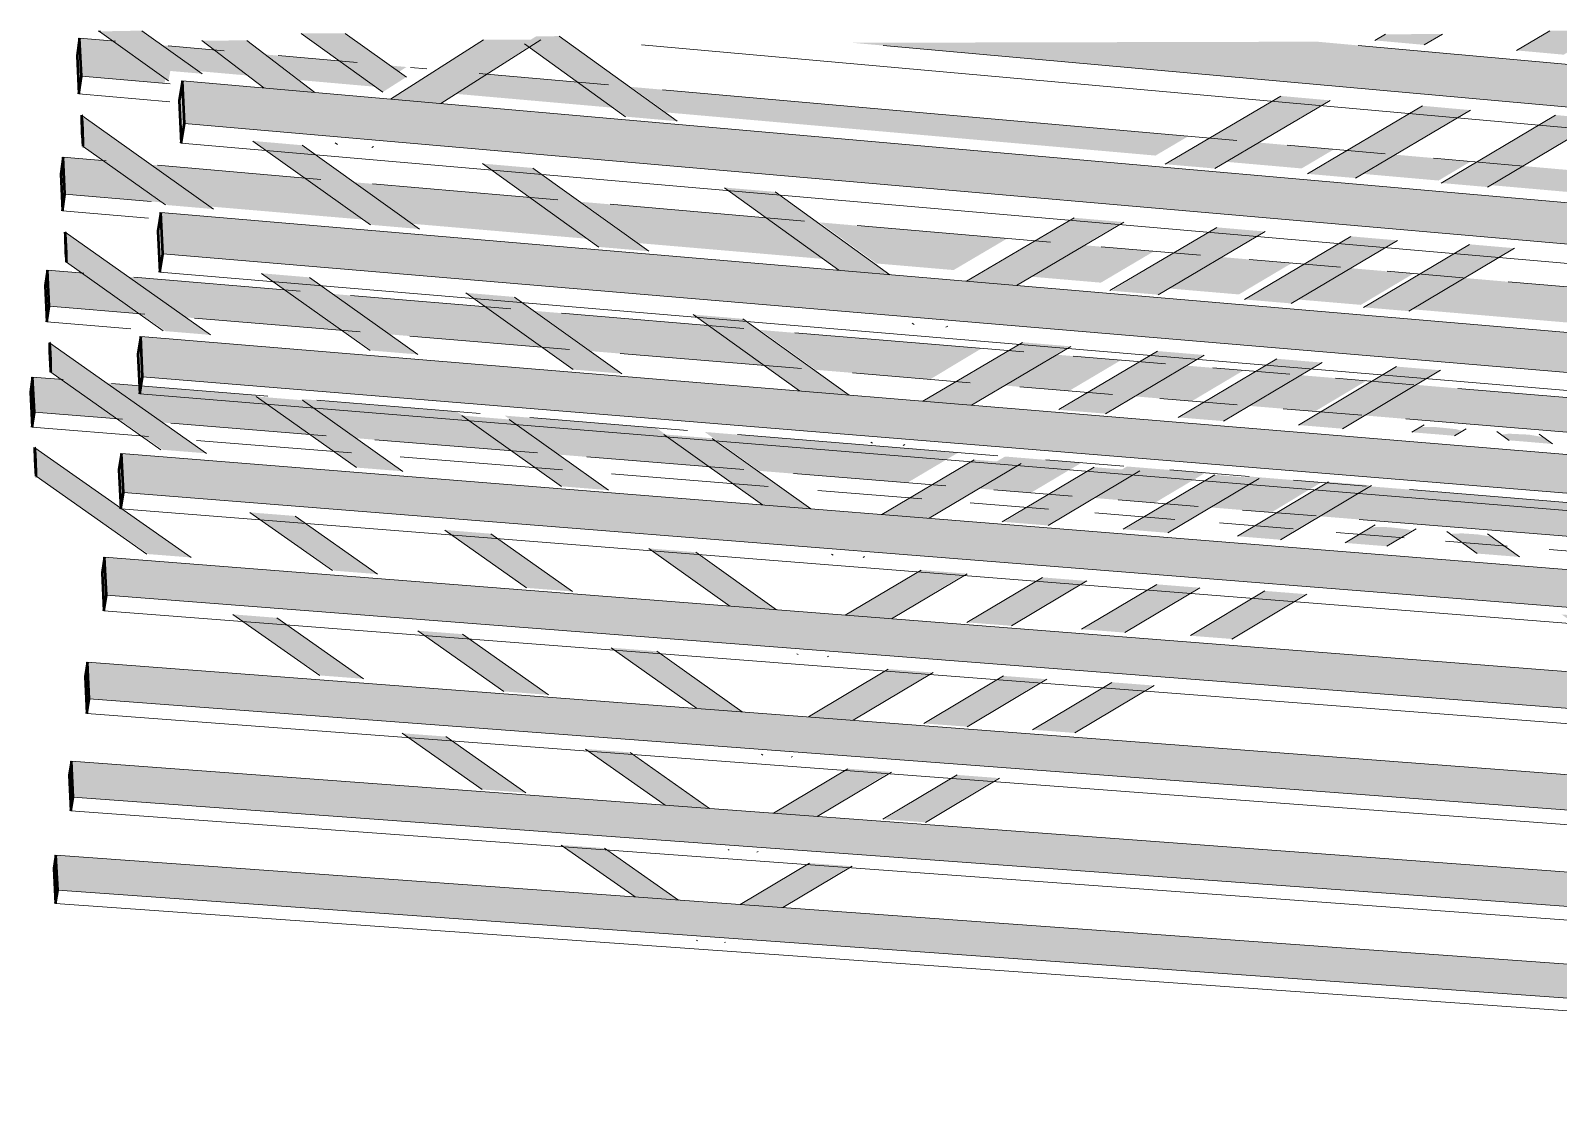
# Model space of a CAD drawing. Header units: inches. Extents: x -4126 to 2305, y -1116 to 12338.
# Drawn here: x 1846.6211 to 1846.7175, y -788.1715 to -788.1034 of the extents above; entities that cross this region are included whole.
import ezdxf

# ---------------------------------------------------------------- set-up
doc = ezdxf.new("R2010")
doc.units = ezdxf.units.IN
doc.header["$MEASUREMENT"] = 0
doc.layers.add('S-BEAM', color=12, linetype='Continuous', lineweight=9)

msp = doc.modelspace()

# ---------------------------------------------------------------- hatches: boundary and pattern name
at = {"layer": 'S-BEAM'}
h = msp.add_hatch(color=256, dxfattribs=at)
h.paths.add_polyline_path([(1846.670348, -788.133553), (1846.664041, -788.129107), (1846.661118, -788.128867), (1846.667352, -788.133312), (1846.670345, -788.133553)], flags=0)
h.paths.add_polyline_path([(1846.658424, -788.12503), (1846.651587, -788.120186), (1846.648607, -788.119934), (1846.655429, -788.124782), (1846.658408, -788.125029)], flags=0)
h.paths.add_polyline_path([(1846.645653, -788.115902), (1846.638198, -788.110611), (1846.635181, -788.110347), (1846.642659, -788.115646), (1846.645624, -788.1159)], flags=0)
h.paths.add_polyline_path([(1846.629837, -788.106531), (1846.629947, -788.105929), (1846.631943, -788.106102), (1846.628092, -788.103383), (1846.625494, -788.103431), (1846.629752, -788.106471)], flags=0)
h = msp.add_hatch(color=256, dxfattribs=at)
h.paths.add_polyline_path([(1846.680489, -788.127019), (1846.68668, -788.123304), (1846.68372, -788.123054), (1846.677444, -788.126768), (1846.680398, -788.127013)], flags=0)
h.paths.add_polyline_path([(1846.692269, -788.120048), (1846.698952, -788.116057), (1846.695991, -788.1158), (1846.689323, -788.119799), (1846.692202, -788.120043)], flags=0)
h.paths.add_polyline_path([(1846.704709, -788.112687), (1846.71193, -788.108395), (1846.708967, -788.108128), (1846.701759, -788.112428), (1846.704666, -788.112684)], flags=0)
h.paths.add_polyline_path([(1846.717867, -788.104901), (1846.720427, -788.103377), (1846.71699, -788.103385), (1846.714912, -788.104633), (1846.717849, -788.1049)], flags=0)
for points in [[(1846.624177, -788.107366), (1846.624333, -788.106253), (1846.624212, -788.103883), (1846.624061, -788.104971)], [(1846.639047, -788.107277), (1846.634705, -788.103992), (1846.631984, -788.104026), (1846.63591, -788.107), (1846.639036, -788.107276)], [(1846.646988, -788.107974), (1846.653248, -788.103948), (1846.649708, -788.103957), (1846.643847, -788.107699), (1846.646888, -788.107967)], [(1846.629834, -788.106545), (1846.629837, -788.106531), (1846.629751, -788.106486)], [(1846.630636, -788.110482), (1846.63084, -788.109249), (1846.630672, -788.106796), (1846.630508, -788.107801), (1846.630635, -788.110455)], [(1846.643351, -788.107258), (1846.643365, -788.10725), (1846.643114, -788.107088)], [(1846.624384, -788.110075), (1846.624417, -788.109549), (1846.624364, -788.109673), (1846.624374, -788.109892)], [(1846.623144, -788.114761), (1846.623291, -788.113707), (1846.623177, -788.111371), (1846.623031, -788.112432)], [(1846.629287, -788.118638), (1846.629467, -788.117235), (1846.629353, -788.114878), (1846.629163, -788.116041), (1846.629287, -788.118632)], [(1846.622164, -788.121765), (1846.622304, -788.120767), (1846.622193, -788.118492), (1846.622054, -788.119499), (1846.622162, -788.121706)], [(1846.837216, -788.142352), (1846.837148, -788.139995), (1846.628077, -788.122694), (1846.628198, -788.125225), (1846.833674, -788.142062)], [(1846.628018, -788.126316), (1846.628185, -788.12495), (1846.628047, -788.122873), (1846.627905, -788.123973), (1846.628004, -788.126032)], [(1846.621236, -788.12841), (1846.621368, -788.127462), (1846.62126, -788.125247), (1846.621128, -788.126204), (1846.62123, -788.128293)], [(1846.626821, -788.133557), (1846.626991, -788.132527), (1846.62683, -788.13033), (1846.62671, -788.131274), (1846.62682, -788.133549)], [(1846.830495, -788.148719), (1846.830428, -788.146426), (1846.626872, -788.13007), (1846.626991, -788.132527), (1846.828491, -788.148559)], [(1846.625756, -788.139994), (1846.625918, -788.139017), (1846.625789, -788.136709), (1846.625641, -788.137613)], [(1846.824501, -788.154398), (1846.824434, -788.152163), (1846.625802, -788.136626), (1846.625918, -788.139017), (1846.819718, -788.154027)], [(1846.624683, -788.146485), (1846.624836, -788.14556), (1846.624715, -788.143289), (1846.624571, -788.14417)], [(1846.818436, -788.160144), (1846.818369, -788.157967), (1846.624723, -788.143236), (1846.624836, -788.14556), (1846.810937, -788.159579)], [(1846.623666, -788.152635), (1846.623811, -788.151759), (1846.623697, -788.149523), (1846.623557, -788.150383)], [(1846.812671, -788.165605), (1846.812605, -788.163483), (1846.623701, -788.149497), (1846.623811, -788.151759), (1846.810808, -788.165468)], [(1846.622701, -788.158471), (1846.622839, -788.157638), (1846.622731, -788.155438), (1846.622595, -788.156277)], [(1846.807186, -788.170802), (1846.80712, -788.168732), (1846.622732, -788.155436), (1846.622839, -788.157638), (1846.802031, -788.170434)]]:
    msp.add_hatch(color=256, dxfattribs=at).paths.add_polyline_path(points, flags=0)
h = msp.add_hatch(color=256, dxfattribs=at)
h.paths.add_polyline_path([(1846.823581, -788.123772), (1846.823513, -788.121524), (1846.822287, -788.121416), (1846.822355, -788.123664), (1846.823101, -788.12373)], flags=0)
h.paths.add_polyline_path([(1846.820817, -788.123529), (1846.82073, -788.121277), (1846.813905, -788.120672), (1846.810694, -788.122639), (1846.820729, -788.123521)], flags=0)
h.paths.add_polyline_path([(1846.807973, -788.1224), (1846.81119, -788.120431), (1846.808777, -788.120217), (1846.805555, -788.122187), (1846.807122, -788.122325)], flags=0)
h.paths.add_polyline_path([(1846.804045, -788.121145), (1846.805972, -788.119968), (1846.803317, -788.119733), (1846.801386, -788.120911), (1846.802444, -788.121004)], flags=0)
h.paths.add_polyline_path([(1846.798481, -788.120655), (1846.800415, -788.119476), (1846.796247, -788.119106), (1846.796326, -788.12023), (1846.797235, -788.120311), (1846.797243, -788.120545), (1846.798123, -788.120623)], flags=0)
h.paths.add_polyline_path([(1846.79452, -788.120305), (1846.794583, -788.120213), (1846.794542, -788.118955), (1846.767706, -788.116575), (1846.769773, -788.118121), (1846.794445, -788.120298)], flags=0)
h.paths.add_polyline_path([(1846.766716, -788.117852), (1846.764645, -788.116303), (1846.752567, -788.115232), (1846.751588, -788.115877), (1846.752563, -788.116603), (1846.75924, -788.117192)], flags=0)
h.paths.add_polyline_path([(1846.74779, -788.116182), (1846.748621, -788.115635), (1846.74747, -788.11478), (1846.741369, -788.114239), (1846.743318, -788.115787), (1846.746677, -788.116084)], flags=0)
h.paths.add_polyline_path([(1846.740283, -788.115519), (1846.738329, -788.113969), (1846.734042, -788.113589), (1846.736159, -788.115156), (1846.737645, -788.115287)], flags=0)
h.paths.add_polyline_path([(1846.733223, -788.114897), (1846.731101, -788.113328), (1846.714912, -788.111892), (1846.712874, -788.113101), (1846.724691, -788.114144)], flags=0)
h.paths.add_polyline_path([(1846.709968, -788.112845), (1846.71201, -788.111635), (1846.706387, -788.111136), (1846.704338, -788.112348), (1846.708294, -788.112697)], flags=0)
h.paths.add_polyline_path([(1846.70133, -788.112082), (1846.703382, -788.110869), (1846.697289, -788.110329), (1846.695229, -788.111544), (1846.699073, -788.111883)], flags=0)
h.paths.add_polyline_path([(1846.69211, -788.111269), (1846.694174, -788.110053), (1846.659028, -788.106935), (1846.661261, -788.108547), (1846.69032, -788.111111)], flags=0)
h.paths.add_polyline_path([(1846.658012, -788.10826), (1846.655774, -788.106647), (1846.648005, -788.105958), (1846.64609, -788.10718), (1846.646135, -788.107212), (1846.655628, -788.10805)], flags=0)
h.paths.add_polyline_path([(1846.642892, -788.106926), (1846.642921, -788.106908), (1846.640692, -788.105309), (1846.635987, -788.104892), (1846.638131, -788.106506), (1846.642684, -788.106908)], flags=0)
h.paths.add_polyline_path([(1846.629593, -788.106716), (1846.629634, -788.106387), (1846.626342, -788.104036), (1846.624217, -788.103848), (1846.624333, -788.106253), (1846.629551, -788.106712)], flags=0)
h.paths.add_polyline_path([(1846.63487, -788.106218), (1846.632764, -788.104606), (1846.629463, -788.104313), (1846.631742, -788.105942), (1846.634056, -788.106146)], flags=0)
h.paths.add_polyline_path([(1846.644399, -788.105966), (1846.64485, -788.105678), (1846.643878, -788.105592)], flags=0)
h = msp.add_hatch(color=256, dxfattribs=at)
h.paths.add_polyline_path([(1846.672769, -788.126381), (1846.665995, -788.121565), (1846.662961, -788.121308), (1846.669687, -788.126125), (1846.672766, -788.126381)], flags=0)
h.paths.add_polyline_path([(1846.660131, -788.117306), (1846.652746, -788.112045), (1846.649675, -788.111777), (1846.657049, -788.117042), (1846.660116, -788.117305)], flags=0)
h.paths.add_polyline_path([(1846.643365, -788.10725), (1846.64483, -788.106318), (1846.640925, -788.103551), (1846.638214, -788.103555), (1846.643116, -788.107072)], flags=0)
h = msp.add_hatch(color=256, dxfattribs=at)
h.paths.add_polyline_path([(1846.675333, -788.11878), (1846.668021, -788.113551), (1846.664904, -788.113286), (1846.672159, -788.118508), (1846.675331, -788.11878)], flags=0)
h.paths.add_polyline_path([(1846.661915, -788.109097), (1846.654417, -788.103728), (1846.653016, -788.103751), (1846.652301, -788.1042), (1846.658742, -788.108817), (1846.6619, -788.109096)], flags=0)
h = msp.add_hatch(color=256, dxfattribs=at)
h.paths.add_polyline_path([(1846.811746, -788.116639), (1846.811664, -788.114021), (1846.804353, -788.113357), (1846.804436, -788.115981)], flags=0)
h.paths.add_polyline_path([(1846.801805, -788.115744), (1846.801718, -788.113117), (1846.7023, -788.104081), (1846.672989, -788.10415), (1846.801729, -788.115738)], flags=0)
h = msp.add_hatch(color=256, dxfattribs=at)
h.paths.add_polyline_path([(1846.683328, -788.119461), (1846.690018, -788.115459), (1846.686974, -788.115194), (1846.680194, -788.119195), (1846.683234, -788.119454)], flags=0)
h.paths.add_polyline_path([(1846.69583, -788.112083), (1846.703061, -788.107779), (1846.700015, -788.107505), (1846.692797, -788.111818), (1846.695761, -788.112078)], flags=0)
h.paths.add_polyline_path([(1846.709053, -788.10428), (1846.710155, -788.103602), (1846.706624, -788.103609), (1846.706016, -788.104005), (1846.709009, -788.104277)], flags=0)
h = msp.add_hatch(color=256, dxfattribs=at)
h.paths.add_polyline_path([(1846.805074, -788.124433), (1846.804993, -788.121895), (1846.797882, -788.121269), (1846.797964, -788.123814), (1846.803072, -788.124259)], flags=0)
h.paths.add_polyline_path([(1846.795406, -788.123591), (1846.79532, -788.121043), (1846.630711, -788.106556), (1846.63084, -788.109249), (1846.79533, -788.123584)], flags=0)
h = msp.add_hatch(color=256, dxfattribs=at)
h.paths.add_polyline_path([(1846.668193, -788.139932), (1846.662998, -788.136294), (1846.660153, -788.136067), (1846.665274, -788.139703), (1846.66819, -788.139932)], flags=0)
h.paths.add_polyline_path([(1846.65759, -788.132385), (1846.651254, -788.127918), (1846.648358, -788.12768), (1846.654672, -788.13215), (1846.657576, -788.132384)], flags=0)
h.paths.add_polyline_path([(1846.645555, -788.123818), (1846.638661, -788.118949), (1846.63573, -788.118701), (1846.642659, -788.123578), (1846.645527, -788.123816)], flags=0)
h.paths.add_polyline_path([(1846.632665, -788.114643), (1846.624363, -788.108766), (1846.624427, -788.109768), (1846.624495, -788.110712), (1846.629749, -788.114393), (1846.632623, -788.11464)], flags=0)
h = msp.add_hatch(color=256, dxfattribs=at)
h.paths.add_polyline_path([(1846.677811, -788.134152), (1846.683547, -788.130698), (1846.680667, -788.130463), (1846.67485, -788.133915), (1846.677724, -788.134146)], flags=0)
h.paths.add_polyline_path([(1846.68893, -788.127555), (1846.695116, -788.12385), (1846.692234, -788.123607), (1846.686066, -788.12732), (1846.688864, -788.127551)], flags=0)
h.paths.add_polyline_path([(1846.700655, -788.120599), (1846.707331, -788.116618), (1846.704447, -788.116367), (1846.697786, -788.120356), (1846.700612, -788.120596)], flags=0)
h.paths.add_polyline_path([(1846.713037, -788.113253), (1846.720248, -788.108972), (1846.717362, -788.108712), (1846.710164, -788.113001), (1846.713018, -788.113252)], flags=0)
h = msp.add_hatch(color=256, dxfattribs=at)
h.paths.add_polyline_path([(1846.817522, -788.130308), (1846.817455, -788.128126), (1846.816478, -788.128042), (1846.816545, -788.130225), (1846.817278, -788.130287)], flags=0)
h.paths.add_polyline_path([(1846.815043, -788.130096), (1846.814945, -788.127909), (1846.807903, -788.127302), (1846.804778, -788.129218), (1846.814944, -788.130088)], flags=0)
h.paths.add_polyline_path([(1846.802119, -788.128991), (1846.805249, -788.127073), (1846.80333, -788.126908), (1846.800196, -788.128827)], flags=0)
h.paths.add_polyline_path([(1846.797456, -788.128592), (1846.800596, -788.126672), (1846.798166, -788.126462), (1846.795022, -788.128384)], flags=0)
h.paths.add_polyline_path([(1846.792191, -788.128142), (1846.795341, -788.126219), (1846.792667, -788.125988), (1846.789512, -788.127913)], flags=0)
h.paths.add_polyline_path([(1846.786584, -788.127663), (1846.789745, -788.125736), (1846.778743, -788.124788), (1846.782068, -788.127277), (1846.785356, -788.127558)], flags=0)
h.paths.add_polyline_path([(1846.779037, -788.127017), (1846.775703, -788.124525), (1846.761638, -788.123312), (1846.765006, -788.125818), (1846.77897, -788.127012)], flags=0)
h.paths.add_polyline_path([(1846.762036, -788.125564), (1846.758661, -788.123055), (1846.745336, -788.121906), (1846.748744, -788.124427), (1846.759079, -788.125311)], flags=0)
h.paths.add_polyline_path([(1846.745833, -788.124178), (1846.742418, -788.121654), (1846.730701, -788.120643), (1846.734145, -788.123179), (1846.741794, -788.123833)], flags=0)
h.paths.add_polyline_path([(1846.731287, -788.122934), (1846.727837, -788.120396), (1846.711222, -788.118963), (1846.707905, -788.120935), (1846.728833, -788.122725)], flags=0)
h.paths.add_polyline_path([(1846.705068, -788.120692), (1846.70839, -788.118719), (1846.703633, -788.118309), (1846.700301, -788.120285), (1846.702915, -788.120508)], flags=0)
h.paths.add_polyline_path([(1846.697372, -788.120034), (1846.70071, -788.118056), (1846.695046, -788.117568), (1846.691697, -788.119549), (1846.694277, -788.11977)], flags=0)
h.paths.add_polyline_path([(1846.688664, -788.11929), (1846.69202, -788.117307), (1846.685883, -788.116778), (1846.682515, -788.118764), (1846.68564, -788.119031)], flags=0)
h.paths.add_polyline_path([(1846.679371, -788.118495), (1846.682745, -788.116507), (1846.67091, -788.115486), (1846.674502, -788.118079), (1846.678059, -788.118383)], flags=0)
h.paths.add_polyline_path([(1846.671283, -788.117804), (1846.667683, -788.115208), (1846.655881, -788.11419), (1846.659511, -788.116797), (1846.668368, -788.117554)], flags=0)
h.paths.add_polyline_path([(1846.65636, -788.116528), (1846.652721, -788.113917), (1846.641581, -788.112956), (1846.645247, -788.115577), (1846.655416, -788.116447)], flags=0)
h.paths.add_polyline_path([(1846.642161, -788.115313), (1846.638486, -788.11269), (1846.628763, -788.111851), (1846.632462, -788.114484), (1846.638149, -788.11497)], flags=0)
h.paths.add_polyline_path([(1846.629434, -788.114225), (1846.625727, -788.111589), (1846.623177, -788.111369), (1846.623291, -788.113707), (1846.628538, -788.114149)], flags=0)
h = msp.add_hatch(color=256, dxfattribs=at)
h.paths.add_polyline_path([(1846.844315, -788.135625), (1846.844247, -788.1332), (1846.837542, -788.132629), (1846.837611, -788.135059), (1846.843366, -788.135545)], flags=0)
h.paths.add_polyline_path([(1846.835196, -788.134855), (1846.835122, -788.132422), (1846.629354, -788.11487), (1846.629479, -788.11748), (1846.835136, -788.13485)], flags=0)
h = msp.add_hatch(color=256, dxfattribs=at)
h.paths.add_polyline_path([(1846.666017, -788.146368), (1846.660543, -788.142548), (1846.657776, -788.142333), (1846.663176, -788.146151), (1846.666015, -788.146368)], flags=0)
h.paths.add_polyline_path([(1846.655315, -788.138782), (1846.650099, -788.135128), (1846.647283, -788.134903), (1846.652475, -788.13856), (1846.6553, -788.138781)], flags=0)
h.paths.add_polyline_path([(1846.644612, -788.131196), (1846.638225, -788.126707), (1846.635377, -788.126473), (1846.641774, -788.130968), (1846.644586, -788.131194)], flags=0)
h.paths.add_polyline_path([(1846.632464, -788.122585), (1846.623322, -788.116137), (1846.623384, -788.117114), (1846.62345, -788.118027), (1846.629642, -788.122351), (1846.632423, -788.122582)], flags=0)
h = msp.add_hatch(color=256, dxfattribs=at)
h.paths.add_polyline_path([(1846.675429, -788.140497), (1846.680131, -788.137652), (1846.677322, -788.137428), (1846.672544, -788.140272), (1846.675345, -788.140491)], flags=0)
h.paths.add_polyline_path([(1846.685324, -788.134614), (1846.691058, -788.131168), (1846.688246, -788.130938), (1846.682533, -788.134391), (1846.685259, -788.134609)], flags=0)
h.paths.add_polyline_path([(1846.696397, -788.12803), (1846.702578, -788.124332), (1846.699765, -788.124095), (1846.693601, -788.127799), (1846.696353, -788.128026)], flags=0)
h.paths.add_polyline_path([(1846.708073, -788.121087), (1846.714743, -788.117115), (1846.711927, -788.11687), (1846.705272, -788.120848), (1846.708052, -788.121085)], flags=0)
h = msp.add_hatch(color=256, dxfattribs=at)
h.paths.add_polyline_path([(1846.811765, -788.136533), (1846.811699, -788.134399), (1846.810596, -788.134307), (1846.810663, -788.136441), (1846.811394, -788.136502)], flags=0)
h.paths.add_polyline_path([(1846.809198, -788.136319), (1846.8091, -788.134181), (1846.80248, -788.133626), (1846.799419, -788.135505), (1846.809099, -788.136311)], flags=0)
h.paths.add_polyline_path([(1846.796824, -788.135289), (1846.79989, -788.133408), (1846.797844, -788.133243), (1846.794784, -788.13512)], flags=0)
h.paths.add_polyline_path([(1846.792107, -788.134897), (1846.795182, -788.133013), (1846.79325, -788.132851), (1846.790171, -788.134736)], flags=0)
h.paths.add_polyline_path([(1846.787414, -788.134506), (1846.790498, -788.13262), (1846.788052, -788.132414), (1846.784963, -788.134302)], flags=0)
h.paths.add_polyline_path([(1846.782114, -788.134065), (1846.785208, -788.132176), (1846.77213, -788.131078), (1846.775394, -788.133506), (1846.780545, -788.133935)], flags=0)
h.paths.add_polyline_path([(1846.772446, -788.133261), (1846.769175, -788.13083), (1846.755947, -788.12972), (1846.759249, -788.132163), (1846.767573, -788.132855)], flags=0)
h.paths.add_polyline_path([(1846.75636, -788.131922), (1846.753051, -788.129476), (1846.741419, -788.1285), (1846.744756, -788.130957), (1846.75028, -788.131416)], flags=0)
h.paths.add_polyline_path([(1846.741919, -788.130721), (1846.738576, -788.128261), (1846.72663, -788.127259), (1846.730002, -788.129729), (1846.741634, -788.130697)], flags=0)
h.paths.add_polyline_path([(1846.72722, -788.129497), (1846.723841, -788.127025), (1846.708185, -788.12571), (1846.704942, -788.127643), (1846.724345, -788.129258)], flags=0)
h.paths.add_polyline_path([(1846.702177, -788.127413), (1846.705426, -788.125479), (1846.700521, -788.125067), (1846.697262, -788.127004), (1846.700427, -788.127268)], flags=0)
h.paths.add_polyline_path([(1846.694406, -788.126767), (1846.69767, -788.124828), (1846.69288, -788.124426), (1846.689606, -788.126367), (1846.694095, -788.126741)], flags=0)
h.paths.add_polyline_path([(1846.686658, -788.126122), (1846.689937, -788.124179), (1846.684235, -788.1237), (1846.680944, -788.125646), (1846.685454, -788.126022)], flags=0)
h.paths.add_polyline_path([(1846.677891, -788.125392), (1846.681135, -788.12344), (1846.667168, -788.122276), (1846.670671, -788.124792), (1846.676814, -788.125303)], flags=0)
h.paths.add_polyline_path([(1846.667545, -788.124532), (1846.66402, -788.122003), (1846.652962, -788.121075), (1846.656514, -788.123614), (1846.666896, -788.124478)], flags=0)
h.paths.add_polyline_path([(1846.653452, -788.123359), (1846.649893, -788.120817), (1846.640241, -788.120007), (1846.643824, -788.122558), (1846.650897, -788.123146)], flags=0)
h.paths.add_polyline_path([(1846.640821, -788.122308), (1846.63723, -788.119754), (1846.627311, -788.118922), (1846.630927, -788.121484), (1846.637941, -788.122068)], flags=0)
h.paths.add_polyline_path([(1846.627982, -788.121239), (1846.624359, -788.118674), (1846.622193, -788.118492), (1846.622304, -788.120767), (1846.627184, -788.121173)], flags=0)
h = msp.add_hatch(color=256, dxfattribs=at)
h.paths.add_polyline_path([(1846.663954, -788.152469), (1846.658856, -788.148929), (1846.656163, -788.148726), (1846.661186, -788.152263), (1846.663951, -788.152469)], flags=0)
h.paths.add_polyline_path([(1846.653809, -788.145307), (1846.648314, -788.14147), (1846.645574, -788.141258), (1846.651043, -788.145096), (1846.653795, -788.145306)], flags=0)
h.paths.add_polyline_path([(1846.643012, -788.137684), (1846.637756, -788.134012), (1846.634988, -788.133791), (1846.640293, -788.137471), (1846.642985, -788.137682)], flags=0)
h.paths.add_polyline_path([(1846.632214, -788.130061), (1846.622336, -788.123119), (1846.622405, -788.124276), (1846.62246, -788.124955), (1846.629468, -788.12984), (1846.632174, -788.130058)], flags=0)
h = msp.add_hatch(color=256, dxfattribs=at)
h.paths.add_polyline_path([(1846.673027, -788.146901), (1846.677992, -788.143894), (1846.675254, -788.143682), (1846.670217, -788.146688), (1846.672946, -788.146895)], flags=0)
h.paths.add_polyline_path([(1846.683012, -788.140949), (1846.687716, -788.138111), (1846.684976, -788.137893), (1846.680296, -788.140738), (1846.68295, -788.140945)], flags=0)
h.paths.add_polyline_path([(1846.692865, -788.135077), (1846.698577, -788.131639), (1846.695854, -788.131416), (1846.690143, -788.134859), (1846.692822, -788.135074)], flags=0)
h.paths.add_polyline_path([(1846.703892, -788.128506), (1846.710069, -788.124817), (1846.707324, -788.124586), (1846.701164, -788.128281), (1846.703869, -788.128504)], flags=0)
h = msp.add_hatch(color=256, dxfattribs=at)
h.paths.add_polyline_path([(1846.806287, -788.142449), (1846.806221, -788.140368), (1846.805006, -788.140269), (1846.805072, -788.14235), (1846.805803, -788.142409)], flags=0)
h.paths.add_polyline_path([(1846.803643, -788.142234), (1846.803547, -788.14015), (1846.797316, -788.13964), (1846.794325, -788.141479), (1846.803546, -788.142227)], flags=0)
h.paths.add_polyline_path([(1846.79179, -788.141274), (1846.794786, -788.139433), (1846.792921, -788.139281), (1846.789922, -788.141122)], flags=0)
h.paths.add_polyline_path([(1846.78731, -788.140911), (1846.790314, -788.139068), (1846.788265, -788.1389), (1846.785257, -788.140744)], flags=0)
h.paths.add_polyline_path([(1846.782564, -788.140526), (1846.785577, -788.138681), (1846.783633, -788.138522), (1846.780616, -788.140368), (1846.781422, -788.140434)], flags=0)
h.paths.add_polyline_path([(1846.777841, -788.140143), (1846.780863, -788.138295), (1846.765936, -788.137075), (1846.769128, -788.139437), (1846.776083, -788.140001)], flags=0)
h.paths.add_polyline_path([(1846.766259, -788.139205), (1846.763059, -788.13684), (1846.751508, -788.135895), (1846.754734, -788.138271), (1846.758781, -788.138599)], flags=0)
h.paths.add_polyline_path([(1846.751917, -788.138042), (1846.748685, -788.135665), (1846.736822, -788.134695), (1846.740082, -788.137083), (1846.750131, -788.137898)], flags=0)
h.paths.add_polyline_path([(1846.737319, -788.136859), (1846.734052, -788.134468), (1846.72278, -788.133547), (1846.726074, -788.135948), (1846.732833, -788.136496)], flags=0)
h.paths.add_polyline_path([(1846.723363, -788.135728), (1846.720063, -788.133325), (1846.705292, -788.132117), (1846.702128, -788.134007), (1846.715538, -788.135094)], flags=0)
h.paths.add_polyline_path([(1846.699432, -788.133789), (1846.702569, -788.131895), (1846.698023, -788.131523), (1846.694845, -788.133417), (1846.698246, -788.133693)], flags=0)
h.paths.add_polyline_path([(1846.692062, -788.133191), (1846.695246, -788.131296), (1846.690309, -788.130892), (1846.687116, -788.132791), (1846.6896, -788.132992)], flags=0)
h.paths.add_polyline_path([(1846.684241, -788.132558), (1846.68744, -788.130658), (1846.682619, -788.130264), (1846.67941, -788.132166), (1846.680956, -788.132291)], flags=0)
h.paths.add_polyline_path([(1846.676442, -788.131926), (1846.679657, -788.130021), (1846.663673, -788.128715), (1846.667106, -788.131169), (1846.672912, -788.131639)], flags=0)
h.paths.add_polyline_path([(1846.664068, -788.130923), (1846.660627, -788.128466), (1846.651043, -788.127682), (1846.654507, -788.130148), (1846.663669, -788.13089)], flags=0)
h.paths.add_polyline_path([(1846.651526, -788.129906), (1846.648055, -788.127438), (1846.638206, -788.126633), (1846.641701, -788.12911), (1846.650706, -788.12984)], flags=0)
h.paths.add_polyline_path([(1846.638779, -788.128873), (1846.635277, -788.126393), (1846.625951, -788.125631), (1846.629475, -788.128119), (1846.637744, -788.128789)], flags=0)
h.paths.add_polyline_path([(1846.62661, -788.127887), (1846.623078, -788.125396), (1846.62126, -788.125247), (1846.621368, -788.127462), (1846.622508, -788.127554)], flags=0)
h = msp.add_hatch(color=256, dxfattribs=at)
h.paths.add_polyline_path([(1846.67075, -788.152971), (1846.675351, -788.150167), (1846.672697, -788.149967), (1846.668012, -788.152769), (1846.670672, -788.152966)], flags=0)
h.paths.add_polyline_path([(1846.680218, -788.147316), (1846.68515, -788.144314), (1846.682512, -788.14411), (1846.677571, -788.147116), (1846.680157, -788.147312)], flags=0)
h.paths.add_polyline_path([(1846.690164, -788.141376), (1846.694818, -788.13854), (1846.692195, -788.138332), (1846.687511, -788.141169), (1846.690122, -788.141373)], flags=0)
h.paths.add_polyline_path([(1846.699978, -788.135514), (1846.705636, -788.13208), (1846.703029, -788.131866), (1846.697319, -788.135301), (1846.699954, -788.135513)], flags=0)
h.paths.add_polyline_path([(1846.710961, -788.128955), (1846.711401, -788.128636), (1846.71109, -788.128537), (1846.70979, -788.128404), (1846.708962, -788.1284), (1846.708749, -788.128452), (1846.708296, -788.128734), (1846.710958, -788.128954)], flags=0)
h = msp.add_hatch(color=256, dxfattribs=at)
h.paths.add_polyline_path([(1846.758278, -788.159453), (1846.753536, -788.156036), (1846.750968, -788.155842), (1846.755667, -788.159259), (1846.758275, -788.159452)], flags=0)
h.paths.add_polyline_path([(1846.748792, -788.152537), (1846.743656, -788.148833), (1846.741069, -788.148632), (1846.746187, -788.152338), (1846.748777, -788.152536)], flags=0)
h.paths.add_polyline_path([(1846.738698, -788.145178), (1846.73378, -788.141633), (1846.731175, -788.141425), (1846.7361, -788.144974), (1846.738669, -788.145176)], flags=0)
h.paths.add_polyline_path([(1846.728606, -788.13782), (1846.722548, -788.133463), (1846.719951, -788.133249), (1846.726014, -788.137611), (1846.728563, -788.137817)], flags=0)
h.paths.add_polyline_path([(1846.717152, -788.129469), (1846.716474, -788.129022), (1846.715676, -788.128883), (1846.714392, -788.128823), (1846.713959, -788.128885), (1846.714453, -788.129244), (1846.717094, -788.129465)], flags=0)
h = msp.add_hatch(color=256, dxfattribs=at)
h.paths.add_polyline_path([(1846.661994, -788.158259), (1846.657242, -788.154976), (1846.654619, -788.154783), (1846.659297, -788.158064), (1846.661991, -788.158259)], flags=0)
h.paths.add_polyline_path([(1846.652365, -788.151487), (1846.647251, -788.147933), (1846.644584, -788.147731), (1846.649669, -788.151287), (1846.652351, -788.151486)], flags=0)
h.paths.add_polyline_path([(1846.642135, -788.144292), (1846.6366, -788.140438), (1846.633905, -788.140229), (1846.639486, -788.14409), (1846.642109, -788.144291)], flags=0)
h.paths.add_polyline_path([(1846.631246, -788.136634), (1846.621401, -788.129742), (1846.621468, -788.13087), (1846.62152, -788.131527), (1846.628571, -788.136424), (1846.631207, -788.136631)], flags=0)
h = msp.add_hatch(color=256, dxfattribs=at)
h.paths.add_polyline_path([(1846.668589, -788.158734), (1846.672872, -788.156117), (1846.670281, -788.155927), (1846.665919, -788.158542), (1846.668514, -788.158729)], flags=0)
h.paths.add_polyline_path([(1846.677578, -788.153354), (1846.682166, -788.150555), (1846.67959, -788.150361), (1846.674998, -788.153164), (1846.67752, -788.15335)], flags=0)
h.paths.add_polyline_path([(1846.68701, -788.147709), (1846.691928, -788.144713), (1846.689367, -788.144514), (1846.684424, -788.147513), (1846.686969, -788.147706)], flags=0)
h.paths.add_polyline_path([(1846.696919, -788.141779), (1846.701559, -788.138948), (1846.699013, -788.138746), (1846.694326, -788.141577), (1846.696896, -788.141777)], flags=0)
h.paths.add_polyline_path([(1846.706696, -788.135927), (1846.708259, -788.134935), (1846.707944, -788.13485), (1846.706883, -788.134728), (1846.706089, -788.134703), (1846.705675, -788.134762), (1846.704097, -788.135719), (1846.706691, -788.135927)], flags=0)
h = msp.add_hatch(color=256, dxfattribs=at)
h.paths.add_polyline_path([(1846.754056, -788.164898), (1846.749628, -788.161726), (1846.747124, -788.161542), (1846.751507, -788.164714), (1846.754053, -788.164898)], flags=0)
h.paths.add_polyline_path([(1846.745037, -788.158352), (1846.740248, -788.154918), (1846.737726, -788.154727), (1846.742494, -788.158163), (1846.745022, -788.158351)], flags=0)
h.paths.add_polyline_path([(1846.735457, -788.151399), (1846.730269, -788.147675), (1846.727729, -788.147478), (1846.73292, -788.151206), (1846.735428, -788.151398)], flags=0)
h.paths.add_polyline_path([(1846.725262, -788.144), (1846.720262, -788.140434), (1846.717737, -788.140232), (1846.722732, -788.143802), (1846.725219, -788.143998)], flags=0)
h.paths.add_polyline_path([(1846.715069, -788.136602), (1846.713213, -788.135303), (1846.712447, -788.135181), (1846.711458, -788.135115), (1846.710819, -788.135144), (1846.71076, -788.135173), (1846.712438, -788.13639), (1846.715012, -788.136598)], flags=0)

# ---------------------------------------------------------------- linework, layer by layer
at = {"layer": 'S-BEAM', "lineweight": 50}
for p, q in [((1846.62546, -788.103387), (1846.625461, -788.103391)), ((1846.625469, -788.103429), (1846.625476, -788.103418)), ((1846.625476, -788.103418), (1846.625478, -788.103393)), ((1846.624217, -788.103848), (1846.624061, -788.104971)), ((1846.624333, -788.106253), (1846.624217, -788.103848)), ((1846.624061, -788.104971), (1846.624177, -788.107366)), ((1846.624177, -788.107366), (1846.624333, -788.106253)), ((1846.630711, -788.106556), (1846.630508, -788.107801)), ((1846.63084, -788.109249), (1846.630711, -788.106556)), ((1846.630508, -788.107801), (1846.630636, -788.110482)), ((1846.630636, -788.110482), (1846.63084, -788.109249)), ((1846.624436, -788.110685), (1846.624442, -788.110674)), ((1846.623177, -788.111369), (1846.623031, -788.112432)), ((1846.623291, -788.113707), (1846.623177, -788.111369)), ((1846.623031, -788.112432), (1846.623144, -788.114761)), ((1846.623144, -788.114761), (1846.623291, -788.113707)), ((1846.629354, -788.11487), (1846.629163, -788.116041)), ((1846.629479, -788.11748), (1846.629354, -788.11487)), ((1846.629163, -788.116041), (1846.629287, -788.118638)), ((1846.629287, -788.118638), (1846.629479, -788.11748)), ((1846.622193, -788.118492), (1846.622054, -788.119499)), ((1846.622304, -788.120767), (1846.622193, -788.118492)), ((1846.623393, -788.118001), (1846.623399, -788.117991)), ((1846.622054, -788.119499), (1846.622164, -788.121765)), ((1846.622164, -788.121765), (1846.622304, -788.120767)), ((1846.628077, -788.122694), (1846.627897, -788.123797)), ((1846.628198, -788.125225), (1846.628077, -788.122694)), ((1846.627897, -788.123797), (1846.628018, -788.126316)), ((1846.62126, -788.125247), (1846.621128, -788.126204)), ((1846.621368, -788.127462), (1846.62126, -788.125247)), ((1846.622406, -788.12493), (1846.622412, -788.124922)), ((1846.628018, -788.126316), (1846.628198, -788.125225)), ((1846.621128, -788.126204), (1846.621236, -788.12841)), ((1846.621236, -788.12841), (1846.621368, -788.127462)), ((1846.626872, -788.13007), (1846.626703, -788.131111)), ((1846.626991, -788.132527), (1846.626872, -788.13007)), ((1846.626703, -788.131111), (1846.626821, -788.133557)), ((1846.62147, -788.131502), (1846.621475, -788.131495)), ((1846.626821, -788.133557), (1846.626991, -788.132527)), ((1846.625802, -788.136626), (1846.625641, -788.137613)), ((1846.625918, -788.139017), (1846.625802, -788.136626)), ((1846.625641, -788.137613), (1846.625756, -788.139994)), ((1846.625756, -788.139994), (1846.625918, -788.139017)), ((1846.624723, -788.143236), (1846.624571, -788.14417)), ((1846.624836, -788.14556), (1846.624723, -788.143236)), ((1846.624571, -788.14417), (1846.624683, -788.146485)), ((1846.624683, -788.146485), (1846.624836, -788.14556)), ((1846.623701, -788.149497), (1846.623557, -788.150383)), ((1846.623811, -788.151759), (1846.623701, -788.149497)), ((1846.623557, -788.150383), (1846.623666, -788.152635)), ((1846.623666, -788.152635), (1846.623811, -788.151759)), ((1846.622732, -788.155436), (1846.622595, -788.156277)), ((1846.622839, -788.157638), (1846.622732, -788.155436)), ((1846.622595, -788.156277), (1846.622701, -788.158471)), ((1846.622701, -788.158471), (1846.622839, -788.157638))]:
    msp.add_line(p, q, dxfattribs=at)
at = {"layer": 'S-BEAM'}
for p, q in [((1846.629841, -788.106552), (1846.625478, -788.103436)), ((1846.628145, -788.103388), (1846.631951, -788.106108)), ((1846.71488, -788.104635), (1846.716984, -788.103391)), ((1846.626488, -788.104049), (1846.624217, -788.103848)), ((1846.633338, -788.104657), (1846.629817, -788.104345)), ((1846.63584, -788.106998), (1846.631927, -788.104002)), ((1846.634772, -788.103997), (1846.639058, -788.107283)), ((1846.64336, -788.107266), (1846.638194, -788.10356)), ((1846.640984, -788.103556), (1846.644842, -788.106326)), ((1846.643837, -788.107703), (1846.649702, -788.103963)), ((1846.65332, -788.103953), (1846.647011, -788.107982)), ((1846.658674, -788.108815), (1846.652291, -788.104214)), ((1846.654483, -788.103733), (1846.661925, -788.109103)), ((1846.810747, -788.117805), (1846.659686, -788.104274)), ((1846.811746, -788.116639), (1846.674924, -788.104324)), ((1846.802256, -788.113166), (1846.704902, -788.104317)), ((1846.705958, -788.104004), (1846.706616, -788.103616)), ((1846.710223, -788.103607), (1846.709071, -788.104287)), ((1846.641743, -788.105402), (1846.636752, -788.10496)), ((1846.629947, -788.106747), (1846.624333, -788.106253)), ((1846.646134, -788.105792), (1846.645099, -788.1057)), ((1846.657596, -788.106808), (1846.649443, -788.106085)), ((1846.629919, -788.107869), (1846.624177, -788.107366)), ((1846.795827, -788.121088), (1846.630711, -788.106556)), ((1846.697251, -788.110326), (1846.660997, -788.10711)), ((1846.692711, -788.111814), (1846.70001, -788.107511)), ((1846.703134, -788.10779), (1846.695849, -788.11209)), ((1846.701699, -788.112427), (1846.708962, -788.108133)), ((1846.62436, -788.108731), (1846.632673, -788.114648)), ((1846.805074, -788.124433), (1846.63084, -788.109249)), ((1846.711976, -788.108403), (1846.704726, -788.112693)), ((1846.710129, -788.113002), (1846.717358, -788.108717)), ((1846.720269, -788.108978), (1846.713053, -788.113259)), ((1846.629641, -788.114387), (1846.624444, -788.110692)), ((1846.804133, -788.125531), (1846.630636, -788.110482)), ((1846.642572, -788.115642), (1846.63516, -788.11035)), ((1846.638265, -788.110621), (1846.645662, -788.115907)), ((1846.640502, -788.110568), (1846.640354, -788.110455)), ((1846.642771, -788.110688), (1846.642669, -788.110754)), ((1846.706607, -788.111155), (1846.70042, -788.110607)), ((1846.625897, -788.111604), (1846.623177, -788.111369)), ((1846.639439, -788.112772), (1846.629128, -788.111882)), ((1846.656987, -788.117041), (1846.649651, -788.111779)), ((1846.652821, -788.112056), (1846.66014, -788.117312)), ((1846.715321, -788.111928), (1846.709644, -788.111425)), ((1846.654394, -788.114062), (1846.642697, -788.113053)), ((1846.628746, -788.114174), (1846.623291, -788.113707)), ((1846.672122, -788.11851), (1846.66491, -788.113311)), ((1846.668104, -788.113562), (1846.675343, -788.118786)), ((1846.628575, -788.115223), (1846.623144, -788.114761)), ((1846.835723, -788.132473), (1846.629354, -788.11487)), ((1846.669962, -788.115404), (1846.657695, -788.114346)), ((1846.685477, -788.116743), (1846.673293, -788.115692)), ((1846.680185, -788.119199), (1846.686969, -788.115199)), ((1846.690118, -788.115472), (1846.683347, -788.119468)), ((1846.689236, -788.119795), (1846.695986, -788.115805)), ((1846.623319, -788.116102), (1846.632472, -788.12259)), ((1846.694951, -788.11756), (1846.688687, -788.117019)), ((1846.699024, -788.116068), (1846.692286, -788.120054)), ((1846.697725, -788.120354), (1846.704443, -788.116372)), ((1846.707377, -788.116626), (1846.700671, -788.120605)), ((1846.705233, -788.120849), (1846.711923, -788.116874)), ((1846.844315, -788.135625), (1846.629479, -788.11748)), ((1846.703775, -788.118321), (1846.698027, -788.117825)), ((1846.714766, -788.117121), (1846.708088, -788.121092)), ((1846.6245, -788.118686), (1846.622193, -788.118492)), ((1846.629502, -788.122327), (1846.623401, -788.118007)), ((1846.843255, -788.13663), (1846.629287, -788.118638)), ((1846.642559, -788.123573), (1846.63571, -788.118703)), ((1846.71153, -788.11899), (1846.706726, -788.118575)), ((1846.63814, -788.119831), (1846.627638, -788.118949)), ((1846.638729, -788.118959), (1846.645563, -788.123823)), ((1846.730979, -788.120667), (1846.714373, -788.119235)), ((1846.628345, -788.121269), (1846.622304, -788.120767)), ((1846.651431, -788.120946), (1846.641307, -788.120096)), ((1846.655371, -788.12478), (1846.648586, -788.119936)), ((1846.651662, -788.120196), (1846.658433, -788.125035)), ((1846.627446, -788.122203), (1846.622164, -788.121765)), ((1846.641919, -788.122399), (1846.631465, -788.121529)), ((1846.666129, -788.12218), (1846.654636, -788.121215)), ((1846.669653, -788.126127), (1846.662938, -788.12131)), ((1846.666078, -788.121575), (1846.672778, -788.126387)), ((1846.828821, -788.139306), (1846.628077, -788.122694)), ((1846.655142, -788.123499), (1846.645067, -788.122661)), ((1846.683805, -788.123664), (1846.669363, -788.122452)), ((1846.676879, -788.121939), (1846.676766, -788.121857)), ((1846.679004, -788.122031), (1846.67888, -788.122104)), ((1846.622333, -788.123084), (1846.632222, -788.130065)), ((1846.66977, -788.124717), (1846.658332, -788.123765)), ((1846.677435, -788.126772), (1846.683715, -788.123059)), ((1846.686775, -788.123316), (1846.680506, -788.127025)), ((1846.68601, -788.127298), (1846.69223, -788.123611)), ((1846.692734, -788.124413), (1846.686917, -788.123925)), ((1846.695185, -788.123859), (1846.688946, -788.127561)), ((1846.693537, -788.127797), (1846.699761, -788.1241)), ((1846.700581, -788.125072), (1846.69572, -788.124664)), ((1846.702625, -788.12434), (1846.696411, -788.128035)), ((1846.701123, -788.128281), (1846.707321, -788.12459)), ((1846.623194, -788.125406), (1846.62126, -788.125247)), ((1846.629357, -788.129834), (1846.622414, -788.124936)), ((1846.636106, -788.126461), (1846.626243, -788.125655)), ((1846.837216, -788.142352), (1846.628198, -788.125225)), ((1846.680423, -788.125603), (1846.672992, -788.124985)), ((1846.708411, -788.125729), (1846.703458, -788.125314)), ((1846.710093, -788.124823), (1846.703905, -788.128511)), ((1846.836213, -788.143302), (1846.628018, -788.126316)), ((1846.6417, -788.130965), (1846.63536, -788.126475)), ((1846.68939, -788.126349), (1846.683548, -788.125863)), ((1846.697271, -788.127005), (1846.692389, -788.126599)), ((1846.72683, -788.127275), (1846.71118, -788.125962)), ((1846.626937, -788.127913), (1846.621368, -788.127462)), ((1846.638293, -788.126716), (1846.644621, -788.131201)), ((1846.649506, -788.127557), (1846.639184, -788.126713)), ((1846.705134, -788.127659), (1846.70016, -788.127246)), ((1846.628569, -788.129002), (1846.621236, -788.12841)), ((1846.639788, -788.128955), (1846.62997, -788.128159)), ((1846.65462, -788.132149), (1846.648338, -788.127682)), ((1846.651331, -788.127928), (1846.657599, -788.13239)), ((1846.662581, -788.128625), (1846.652624, -788.127811)), ((1846.730185, -788.129744), (1846.707914, -788.127891)), ((1846.708277, -788.128736), (1846.709066, -788.128266)), ((1846.711714, -788.128517), (1846.710973, -788.128959)), ((1846.641389, -788.130037), (1846.631593, -788.129246)), ((1846.653123, -788.130036), (1846.642849, -788.129203)), ((1846.667321, -788.133313), (1846.661097, -788.128869)), ((1846.664147, -788.129119), (1846.670357, -788.133558)), ((1846.682165, -788.130226), (1846.66573, -788.128883)), ((1846.674247, -788.129423), (1846.674146, -788.12935)), ((1846.676303, -788.129513), (1846.676192, -788.129578)), ((1846.714426, -788.129245), (1846.713645, -788.128676)), ((1846.716314, -788.128857), (1846.717159, -788.129473)), ((1846.621398, -788.129706), (1846.631254, -788.136638)), ((1846.822291, -788.145772), (1846.626872, -788.13007)), ((1846.654692, -788.131111), (1846.644443, -788.130283)), ((1846.666136, -788.13109), (1846.656226, -788.130287)), ((1846.67484, -788.133918), (1846.680663, -788.130467)), ((1846.690102, -788.130875), (1846.685186, -788.130473)), ((1846.667675, -788.132159), (1846.657787, -788.131361)), ((1846.678873, -788.132122), (1846.669267, -788.131344)), ((1846.683639, -788.130709), (1846.677827, -788.134157)), ((1846.682445, -788.134387), (1846.688243, -788.130943)), ((1846.691126, -788.131177), (1846.685339, -788.134619)), ((1846.690078, -788.134857), (1846.695851, -788.13142)), ((1846.69802, -788.131523), (1846.693011, -788.131113)), ((1846.628465, -788.136419), (1846.621477, -788.131509)), ((1846.677376, -788.132942), (1846.6708, -788.132411)), ((1846.686842, -788.132768), (1846.681906, -788.132368)), ((1846.698643, -788.131647), (1846.692879, -788.135082)), ((1846.697276, -788.135301), (1846.703026, -788.13187)), ((1846.705731, -788.13209), (1846.69999, -788.135519)), ((1846.705403, -788.132126), (1846.70082, -788.131752)), ((1846.722908, -788.133557), (1846.708141, -788.13235)), ((1846.830495, -788.148719), (1846.626991, -788.132527)), ((1846.685359, -788.133587), (1846.680414, -788.133188)), ((1846.694793, -788.133413), (1846.689764, -788.133005)), ((1846.829545, -788.149619), (1846.626821, -788.133557)), ((1846.640177, -788.137465), (1846.634972, -788.133794)), ((1846.637826, -788.134021), (1846.643021, -788.137689)), ((1846.693322, -788.13423), (1846.688285, -788.133823)), ((1846.702247, -788.134017), (1846.697605, -788.133641)), ((1846.726187, -788.135957), (1846.704956, -788.134236)), ((1846.652425, -788.138559), (1846.647265, -788.134906)), ((1846.650175, -788.135137), (1846.655324, -788.138787)), ((1846.700787, -788.134832), (1846.696138, -788.134457)), ((1846.707808, -788.135399), (1846.703501, -788.135052)), ((1846.704076, -788.13572), (1846.705975, -788.134584)), ((1846.708562, -788.134822), (1846.706708, -788.135932)), ((1846.712414, -788.136391), (1846.710487, -788.134994)), ((1846.713066, -788.135148), (1846.715075, -788.136606)), ((1846.665245, -788.139704), (1846.660133, -788.136069)), ((1846.714301, -788.135924), (1846.710415, -788.13561)), ((1846.727588, -788.136996), (1846.716957, -788.136138)), ((1846.816467, -788.15154), (1846.625802, -788.136626)), ((1846.663101, -788.136306), (1846.668203, -788.139937)), ((1846.671763, -788.136485), (1846.671673, -788.13642)), ((1846.673755, -788.136574), (1846.673655, -788.136632)), ((1846.672533, -788.140275), (1846.677318, -788.137433)), ((1846.680221, -788.137662), (1846.675444, -788.140502)), ((1846.680209, -788.140734), (1846.684973, -788.137897)), ((1846.687783, -788.138119), (1846.683026, -788.140954)), ((1846.824501, -788.154398), (1846.625918, -788.139017)), ((1846.687446, -788.141167), (1846.692192, -788.138335)), ((1846.694914, -788.138551), (1846.690176, -788.141381)), ((1846.694313, -788.141558), (1846.69901, -788.138749)), ((1846.701651, -788.138958), (1846.696931, -788.141783)), ((1846.823597, -788.155254), (1846.625756, -788.139994)), ((1846.639375, -788.144085), (1846.63389, -788.140231)), ((1846.63667, -788.140446), (1846.642144, -788.144296)), ((1846.650997, -788.145096), (1846.645558, -788.14126)), ((1846.648391, -788.141479), (1846.653819, -788.145311)), ((1846.663149, -788.146153), (1846.657758, -788.142335)), ((1846.660647, -788.142559), (1846.666027, -788.146373)), ((1846.669554, -788.142768), (1846.669473, -788.14271)), ((1846.671488, -788.142855), (1846.671399, -788.142908)), ((1846.810576, -788.157374), (1846.624723, -788.143236)), ((1846.670206, -788.14669), (1846.675251, -788.143686)), ((1846.678077, -788.143904), (1846.673041, -788.146905)), ((1846.677484, -788.147112), (1846.682509, -788.144114)), ((1846.685247, -788.144325), (1846.680231, -788.147321)), ((1846.684359, -788.147511), (1846.689364, -788.144518)), ((1846.69202, -788.144722), (1846.687022, -788.147713)), ((1846.818436, -788.160144), (1846.624836, -788.14556)), ((1846.817577, -788.160958), (1846.624683, -788.146485)), ((1846.649626, -788.151287), (1846.644569, -788.147733)), ((1846.647327, -788.147942), (1846.652375, -788.151491)), ((1846.661162, -788.152265), (1846.656147, -788.148728)), ((1846.804979, -788.162918), (1846.623701, -788.149497)), ((1846.658959, -788.14894), (1846.663964, -788.152473)), ((1846.667324, -788.149109), (1846.667252, -788.149058)), ((1846.669201, -788.149194), (1846.669121, -788.149241)), ((1846.668001, -788.152772), (1846.672694, -788.149971)), ((1846.675449, -788.150177), (1846.670763, -788.152976)), ((1846.674911, -788.15316), (1846.679587, -788.150364)), ((1846.682259, -788.150564), (1846.67759, -788.153358)), ((1846.811855, -788.166379), (1846.623666, -788.152635)), ((1846.812671, -788.165605), (1846.623811, -788.151759)), ((1846.799654, -788.168194), (1846.622732, -788.155436)), ((1846.659274, -788.158065), (1846.654604, -788.154785)), ((1846.657344, -788.154986), (1846.662004, -788.158263)), ((1846.66521, -788.15512), (1846.665147, -788.155075)), ((1846.667033, -788.155204), (1846.666962, -788.155246)), ((1846.665908, -788.158545), (1846.670279, -788.155931)), ((1846.672965, -788.156126), (1846.668601, -788.158738)), ((1846.806408, -788.171539), (1846.622701, -788.158471)), ((1846.807186, -788.170802), (1846.622839, -788.157638)), ((1846.663203, -788.160826), (1846.663147, -788.160787)), ((1846.664975, -788.160909), (1846.664912, -788.160946))]:
    msp.add_line(p, q, dxfattribs=at)
at = {"layer": 'S-BEAM', "lineweight": 50}
for points in [[(1846.624348, -788.108738, 0), (1846.624344, -788.108798, 0), (1846.624343, -788.108903, 0), (1846.624345, -788.109048, 0), (1846.624348, -788.109226, 0), (1846.624355, -788.109428, 0), (1846.624363, -788.109644, 0), (1846.624373, -788.109864, 0), (1846.624384, -788.110075, 0), (1846.624395, -788.110268, 0), (1846.624407, -788.110432, 0), (1846.624418, -788.110561, 0), (1846.624428, -788.110646, 0)], [(1846.624442, -788.110674, 0), (1846.624446, -788.110615, 0), (1846.624447, -788.11051, 0), (1846.624446, -788.110365, 0), (1846.624442, -788.110187, 0), (1846.624435, -788.109985, 0), (1846.624427, -788.109768, 0), (1846.624417, -788.109549, 0), (1846.624406, -788.109337, 0), (1846.624395, -788.109144, 0), (1846.624383, -788.108979, 0), (1846.624372, -788.108851, 0), (1846.624363, -788.108766, 0), (1846.624354, -788.108727, 0), (1846.624353, -788.108726, 0)], [(1846.623308, -788.116109, 0), (1846.623304, -788.116166, 0), (1846.623303, -788.116267, 0), (1846.623305, -788.116407, 0), (1846.623309, -788.11658, 0), (1846.623315, -788.116776, 0), (1846.623323, -788.116986, 0), (1846.623333, -788.117199, 0), (1846.623343, -788.117404, 0), (1846.623354, -788.117592, 0), (1846.623366, -788.117753, 0), (1846.623376, -788.117878, 0), (1846.623386, -788.117962, 0)], [(1846.623399, -788.117991, 0), (1846.623403, -788.117935, 0), (1846.623404, -788.117834, 0), (1846.623403, -788.117693, 0), (1846.623399, -788.117521, 0), (1846.623393, -788.117325, 0), (1846.623384, -788.117114, 0), (1846.623375, -788.116901, 0), (1846.623364, -788.116695, 0), (1846.623353, -788.116507, 0), (1846.623342, -788.116347, 0), (1846.623331, -788.116221, 0), (1846.623322, -788.116137, 0), (1846.623314, -788.116099, 0), (1846.623312, -788.116097, 0)], [(1846.622323, -788.12309, 0), (1846.622319, -788.123145, 0), (1846.622318, -788.123242, 0), (1846.62232, -788.123378, 0), (1846.622324, -788.123546, 0), (1846.62233, -788.123736, 0), (1846.622338, -788.12394, 0), (1846.622347, -788.124147, 0), (1846.622358, -788.124347, 0), (1846.622369, -788.12453, 0), (1846.622379, -788.124687, 0), (1846.62239, -788.124809, 0), (1846.622399, -788.124892, 0)], [(1846.622412, -788.124922, 0), (1846.622415, -788.124867, 0), (1846.622416, -788.12477, 0), (1846.622415, -788.124634, 0), (1846.622411, -788.124467, 0), (1846.622405, -788.124276, 0), (1846.622397, -788.124072, 0), (1846.622387, -788.123865, 0), (1846.622377, -788.123664, 0), (1846.622366, -788.123481, 0), (1846.622355, -788.123324, 0), (1846.622345, -788.123202, 0), (1846.622336, -788.123119, 0), (1846.622328, -788.123082, 0), (1846.622327, -788.12308, 0)], [(1846.621388, -788.129712, 0), (1846.621385, -788.129764, 0), (1846.621384, -788.129859, 0), (1846.621386, -788.12999, 0), (1846.62139, -788.130153, 0), (1846.621396, -788.130338, 0), (1846.621404, -788.130536, 0), (1846.621413, -788.130738, 0), (1846.621423, -788.130932, 0), (1846.621433, -788.131111, 0), (1846.621444, -788.131264, 0), (1846.621454, -788.131384, 0), (1846.621463, -788.131465, 0)], [(1846.621475, -788.131495, 0), (1846.621478, -788.131443, 0), (1846.621479, -788.131349, 0), (1846.621478, -788.131217, 0), (1846.621474, -788.131055, 0), (1846.621468, -788.13087, 0), (1846.62146, -788.130672, 0), (1846.621451, -788.13047, 0), (1846.621441, -788.130275, 0), (1846.62143, -788.130096, 0), (1846.621419, -788.129943, 0), (1846.62141, -788.129823, 0), (1846.621401, -788.129742, 0), (1846.621394, -788.129704, 0), (1846.621392, -788.129702, 0)]]:
    msp.add_polyline3d(points, dxfattribs=at)

doc.saveas('drawing.dxf')
